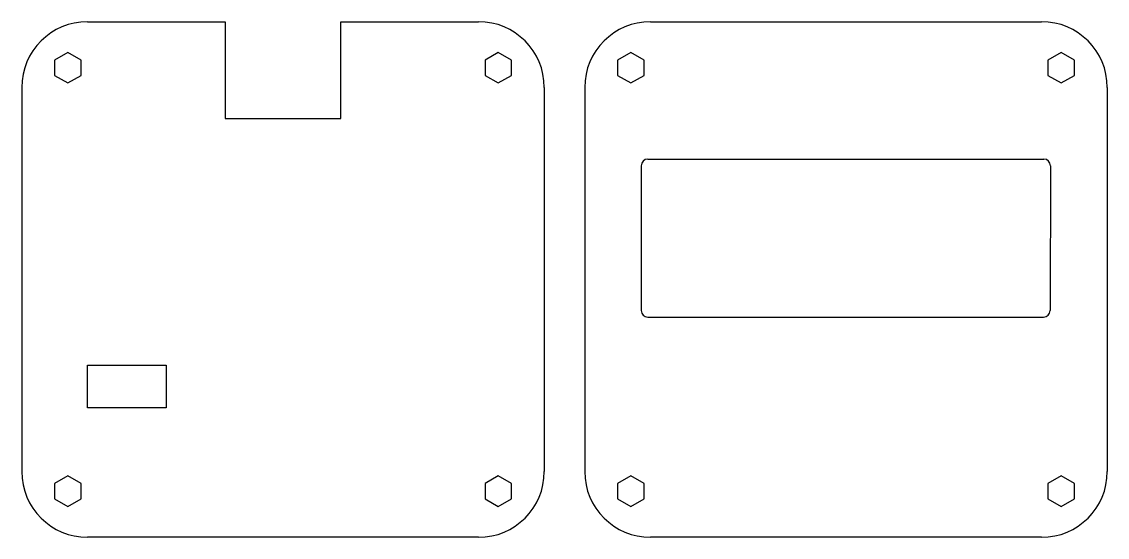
# Model space of a CAD drawing. Header units: millimetres. Extents: x 7 to 172, y 4 to 82.
import ezdxf

# ---------------------------------------------------------------- set-up
doc = ezdxf.new("R2010")
doc.units = ezdxf.units.MM
doc.layers.add('CUT', color=1, linetype='Continuous')

msp = doc.modelspace()

# ---------------------------------------------------------------- linework, layer by layer
at = {"layer": 'CUT'}
for p, q in [((17.07, 82.21), (37.94, 82.21)), ((37.94, 82.21), (37.94, 67.51)), ((55.51, 67.51), (55.51, 82.21)), ((55.51, 82.21), (76.38, 82.21)), ((102.51, 82.21), (123.38, 82.21)), ((123.38, 82.21), (140.95, 82.21)), ((140.95, 82.21), (161.82, 82.21)), ((7.07, 72.21), (7.07, 13.91)), ((86.38, 72.21), (86.38, 13.91)), ((92.51, 72.21), (92.51, 13.91)), ((171.82, 72.21), (171.82, 13.91)), ((37.94, 67.51), (55.51, 67.51)), ((102.08, 61.34), (162.18, 61.34)), ((101.08, 60.34), (101.08, 38.34)), ((163.18, 60.34), (163.14, 38.34)), ((102.08, 37.34), (162.15, 37.34)), ((17.07, 30.04), (29.01, 30.04)), ((17.07, 23.56), (17.07, 30.04)), ((29.01, 30.04), (29.01, 23.56)), ((29.01, 23.56), (17.07, 23.56)), ((76.38, 3.91), (17.07, 3.91)), ((161.82, 3.91), (102.51, 3.91))]:
    msp.add_line(p, q, dxfattribs=at)
for points in [[(16.07, 76.36), (14.07, 77.52), (12.07, 76.36), (12.07, 74.05), (14.07, 72.9), (16.07, 74.05)], [(81.38, 76.36), (79.38, 77.52), (77.38, 76.36), (77.38, 74.05), (79.38, 72.9), (81.38, 74.05)], [(101.51, 76.36), (99.51, 77.52), (97.51, 76.36), (97.51, 74.05), (99.51, 72.9), (101.51, 74.05)], [(166.82, 76.36), (164.82, 77.52), (162.82, 76.36), (162.82, 74.05), (164.82, 72.9), (166.82, 74.05)], [(16.07, 12.06), (14.07, 13.22), (12.07, 12.06), (12.07, 9.75), (14.07, 8.6), (16.07, 9.75)], [(81.38, 12.06), (79.38, 13.22), (77.38, 12.06), (77.38, 9.75), (79.38, 8.6), (81.38, 9.75)], [(101.51, 12.06), (99.51, 13.22), (97.51, 12.06), (97.51, 9.75), (99.51, 8.6), (101.51, 9.75)], [(166.82, 12.06), (164.82, 13.22), (162.82, 12.06), (162.82, 9.75), (164.82, 8.6), (166.82, 9.75)]]:
    msp.add_lwpolyline(points, close=True, dxfattribs=at)
for centre, radius, start, end in [((17.07, 72.21), 10, 90, 180), ((76.38, 72.21), 10, 0, 90), ((102.51, 72.21), 10, 90, 180), ((161.82, 72.21), 10, 0, 90), ((102.08, 60.34), 1, 90, 180), ((162.18, 60.34), 1, 0, 90), ((102.08, 38.34), 1, 180, 270), ((162.15, 38.34), 1, 270, 0), ((17.07, 13.91), 10, 180, 270), ((76.38, 13.91), 10, 270, 0), ((102.51, 13.91), 10, 180, 270), ((161.82, 13.91), 10, 270, 0)]:
    msp.add_arc(centre, radius, start, end, dxfattribs=at)

doc.saveas('drawing.dxf')
